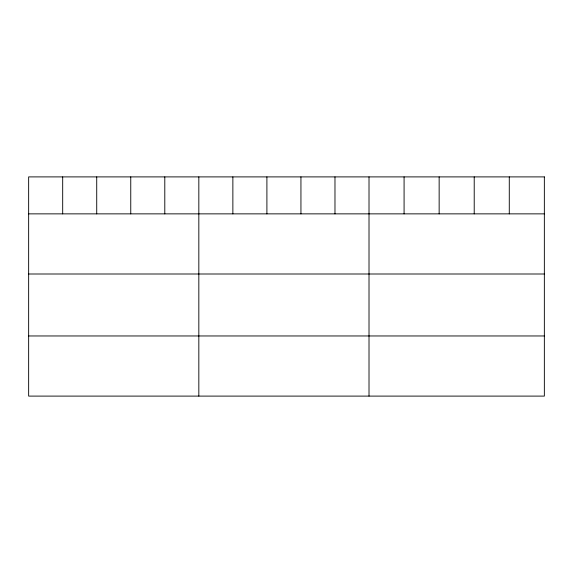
<?xml version="1.0" encoding="UTF-8"?>
<svg xmlns="http://www.w3.org/2000/svg" width="573" height="573" viewBox="0 0 573 573"><rect width="100%" height="100%" fill="white"/><g stroke="black" fill="none" stroke-linecap="round" stroke-linejoin="round"><path stroke-width="0.86" d="M28.65 213.865L544.35 213.865M28.65 274.001L544.35 274.001M28.65 335.964L544.35 335.964M509.282 176.899L509.282 213.865M474.215 176.899L474.215 213.865M439.147 176.899L439.147 213.865M404.08 176.899L404.08 213.865M369.012 176.899L369.012 396.101M334.976 176.899L334.976 213.865M300.94 176.899L300.94 213.865M266.903 176.899L266.903 213.865M232.867 176.899L232.867 213.865M198.831 176.899L198.831 396.101M164.795 176.899L164.795 213.865M130.759 176.899L130.759 213.865M96.722 176.899L96.722 213.865M62.686 176.899L62.686 213.865M544.35 176.899L28.65 176.899L28.65 396.101L544.35 396.101L544.35 176.899"/></g></svg>
